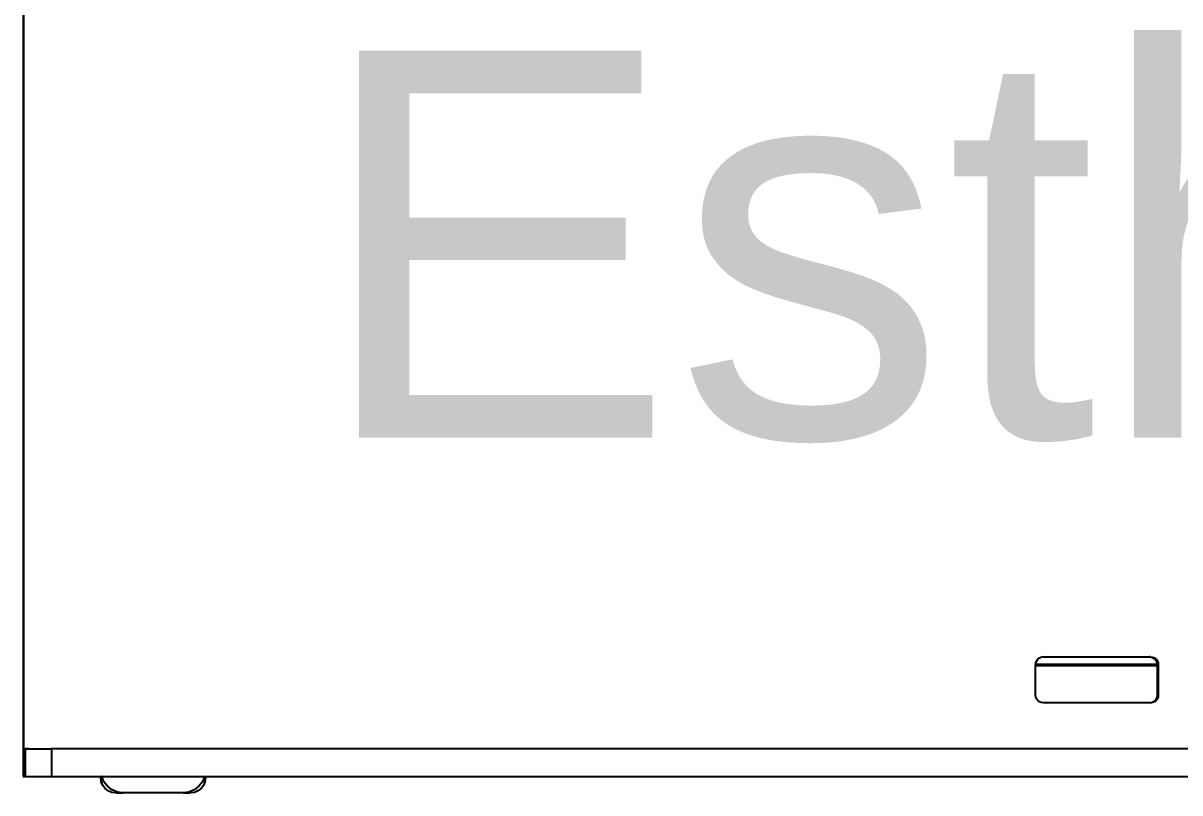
# Model space of a CAD drawing. Header units: metres. Extents: x -4.2 to 4.2, y -5.7 to 5.7.
# Drawn here: x 0.285 to 0.882, y -0.003 to 0.395 of the extents above; entities that cross this region are included whole.
import ezdxf

# ---------------------------------------------------------------- set-up
doc = ezdxf.new("R2010")
doc.units = ezdxf.units.M

msp = doc.modelspace()

# ---------------------------------------------------------------- linework, layer by layer
for p, q in [((0.28528, 0.57623), (0.28528, 0.02)), ((0.28546, 0.57659), (0.28546, 0.02001)), ((0.80853, 0.06553), (0.80916, 0.06635)), ((0.80916, 0.06635), (0.80998, 0.06698)), ((0.80998, 0.06698), (0.81093, 0.06738)), ((0.81195, 0.06751), (0.81093, 0.06738)), ((0.81195, 0.06751), (0.86683, 0.06747)), ((0.86737, 0.06751), (0.86683, 0.06747)), ((0.86683, 0.06747), (0.86785, 0.06734)), ((0.86737, 0.06751), (0.8684, 0.06738)), ((0.86785, 0.06734), (0.86881, 0.06694)), ((0.8684, 0.06738), (0.86935, 0.06698)), ((0.86881, 0.06694), (0.86963, 0.06631)), ((0.86935, 0.06698), (0.87017, 0.06635)), ((0.86963, 0.06631), (0.87026, 0.06549)), ((0.87017, 0.06635), (0.8708, 0.06553)), ((0.808, 0.06356), (0.80802, 0.06371)), ((0.808, 0.06297), (0.808, 0.06356)), ((0.87079, 0.06297), (0.808, 0.06297)), ((0.808, 0.04772), (0.808, 0.06297)), ((0.80802, 0.06371), (0.80813, 0.06458)), ((0.80802, 0.06371), (0.87076, 0.06371)), ((0.80813, 0.06458), (0.80853, 0.06553)), ((0.87026, 0.06549), (0.87065, 0.06454)), ((0.87065, 0.06454), (0.87076, 0.06371)), ((0.87076, 0.06371), (0.87079, 0.06352)), ((0.87133, 0.06355), (0.87079, 0.06352)), ((0.87079, 0.06352), (0.87079, 0.06297)), ((0.87079, 0.06297), (0.87079, 0.04769)), ((0.8708, 0.06553), (0.87119, 0.06458)), ((0.87119, 0.06458), (0.87133, 0.06355)), ((0.87133, 0.06355), (0.87133, 0.04772)), ((0.80813, 0.0467), (0.808, 0.04772)), ((0.80853, 0.04574), (0.80813, 0.0467)), ((0.80916, 0.04492), (0.80853, 0.04574)), ((0.80998, 0.04429), (0.80916, 0.04492)), ((0.81093, 0.0439), (0.80998, 0.04429)), ((0.81196, 0.04376), (0.81093, 0.0439)), ((0.86737, 0.04376), (0.81196, 0.04376)), ((0.86785, 0.04387), (0.86737, 0.04376)), ((0.86881, 0.04426), (0.86785, 0.04387)), ((0.8684, 0.0439), (0.86785, 0.04387)), ((0.86935, 0.04429), (0.8684, 0.0439)), ((0.86963, 0.04489), (0.86881, 0.04426)), ((0.87017, 0.04492), (0.86935, 0.04429)), ((0.87026, 0.04571), (0.86963, 0.04489)), ((0.8708, 0.04574), (0.87017, 0.04492)), ((0.87065, 0.04667), (0.87026, 0.04571)), ((0.87079, 0.04769), (0.87065, 0.04667)), ((0.87133, 0.04772), (0.87079, 0.04769)), ((0.87119, 0.0467), (0.8708, 0.04574)), ((0.87133, 0.04772), (0.87119, 0.0467)), ((0.28528, 0.02), (0.28546, 0.02001)), ((0.28528, 0.02), (0.28528, 0.00576)), ((0.28546, 0.02001), (0.2863, 0.02007)), ((0.2868, 0.02007), (0.2863, 0.02007)), ((0.2863, 0.02007), (0.2863, 0.00578)), ((0.28819, 0.02007), (0.2868, 0.02007)), ((0.2868, 0.02), (0.28819, 0.02)), ((0.28819, 0.02007), (0.29997, 0.02008)), ((1.3853, 0.02008), (0.29997, 0.02008)), ((0.29997, 0.02008), (0.29997, 0.00578)), ((0.28528, 0.00576), (0.2863, 0.00578)), ((0.2868, 0.00578), (0.2863, 0.00578)), ((0.2868, 0.00578), (0.29997, 0.00578)), ((0.29997, 0.00578), (0.32535, 0.00578)), ((0.32535, 0.00578), (0.32535, 0.00499)), ((0.32535, 0.00578), (0.3254, 0.00578)), ((0.32562, 0.00299), (0.32535, 0.00499)), ((0.3254, 0.00499), (0.32535, 0.00499)), ((0.3254, 0.00578), (0.3254, 0.00499)), ((0.3254, 0.00578), (0.32583, 0.00576)), ((0.32566, 0.00299), (0.3254, 0.00499)), ((0.32639, 0.00113), (0.32562, 0.00299)), ((0.32643, 0.00113), (0.32566, 0.00299)), ((0.32583, 0.00576), (0.32582, 0.00578)), ((0.32695, 0.00306), (0.32583, 0.00576)), ((0.32583, 0.00576), (0.37895, 0.00576)), ((0.32643, 0.00113), (0.32639, 0.00113)), ((0.32761, -0.00046), (0.32643, 0.00113)), ((0.32879, 0.00067), (0.32695, 0.00306)), ((0.33118, -0.00117), (0.32879, 0.00067)), ((0.376, 0.00067), (0.3736, -0.00117)), ((0.37783, 0.00306), (0.376, 0.00067)), ((0.37835, 0.00113), (0.37713, -0.00046)), ((0.37895, 0.00576), (0.37783, 0.00306)), ((0.37912, 0.00299), (0.37835, 0.00113)), ((0.37896, 0.00578), (0.37895, 0.00576)), ((0.37895, 0.00576), (0.37938, 0.00578)), ((0.37938, 0.00499), (0.37912, 0.00299)), ((0.37938, 0.00499), (0.37938, 0.00578)), ((0.37938, 0.00578), (1.26637, 0.00578)), ((0.32766, -0.00046), (0.32761, -0.00046)), ((0.32921, -0.00169), (0.32766, -0.00046)), ((0.32925, -0.00169), (0.32921, -0.00169)), ((0.33107, -0.00246), (0.32925, -0.00169)), ((0.33111, -0.00246), (0.33107, -0.00246)), ((0.33306, -0.00272), (0.33111, -0.00246)), ((0.33397, -0.00233), (0.33118, -0.00117)), ((0.33311, -0.00272), (0.33306, -0.00272)), ((0.33311, -0.00272), (0.33697, -0.00272)), ((0.33697, -0.00272), (0.33397, -0.00233)), ((0.36782, -0.00272), (0.33697, -0.00272)), ((0.37081, -0.00233), (0.36782, -0.00272)), ((0.36782, -0.00272), (0.37167, -0.00272)), ((0.3736, -0.00117), (0.37081, -0.00233)), ((0.37367, -0.00246), (0.37167, -0.00272)), ((0.37553, -0.00169), (0.37367, -0.00246)), ((0.37713, -0.00046), (0.37553, -0.00169))]:
    msp.add_line(p, q)

# ---------------------------------------------------------------- texts
at = {"insert": (0.83943, 0.27933), "char_height": 0.2, "width": 0.9994, "attachment_point": 5}
msp.add_mtext('{\\fArial|b0|i0|c0|p34;Esther}', dxfattribs=at)

doc.saveas('drawing.dxf')
